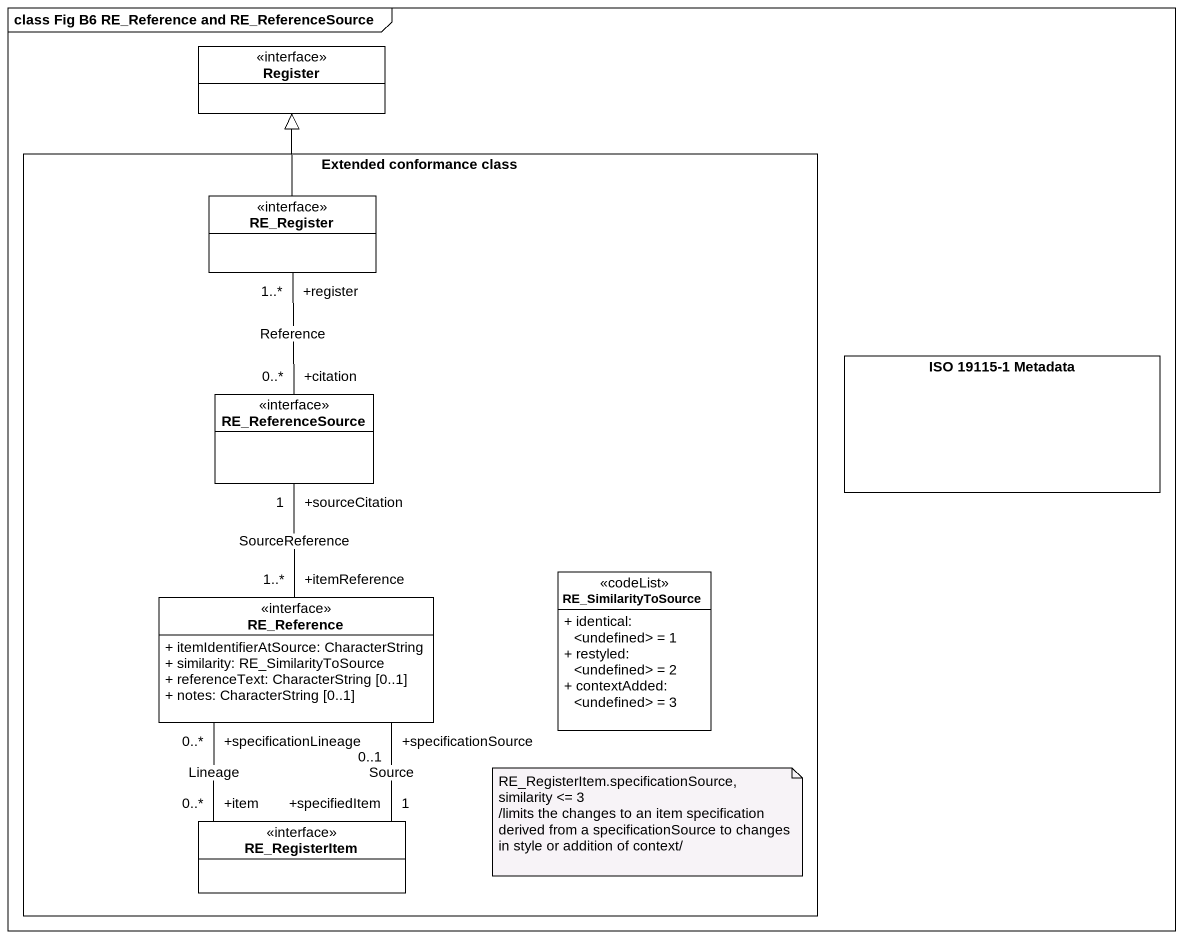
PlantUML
@startuml
mainframe class Fig B6 RE_Reference and RE_ReferenceSource
allowmixing
hide circle
hide empty members
skinparam classAttributeIconSize 0
class Register <<interface>> #FFFFFF
rectangle "Extended conformance class" as Extended_conformance_class {
  class RE_Register <<interface>> #FFFFFF
  class RE_ReferenceSource <<interface>> #FFFFFF
  class RE_SimilarityToSource <<codeList>> #FFFFFF {
    + identical: <undefined> = 1
    + restyled: <undefined> = 2
    + contextAdded: <undefined> = 3
  }
  class RE_Reference <<interface>> #FFFFFF {
    + itemIdentifierAtSource: CharacterString
    + similarity: RE_SimilarityToSource
    + referenceText: CharacterString [0..1]
    + notes: CharacterString [0..1]
  }
  class RE_RegisterItem <<interface>> #FFFFFF
}
rectangle "ISO 19115-1 Metadata" as ISO_19115_1_Metadata
RE_Register -up-|> Register
RE_Register "+register\n1..*" -- "+citation\n0..*" RE_ReferenceSource : Reference
RE_Reference "+itemReference\n1..*" -up- "+sourceCitation\n1" RE_ReferenceSource : SourceReference
RE_RegisterItem "+item\n0..*" -up- "+specificationLineage\n0..*" RE_Reference : Lineage
RE_RegisterItem "+specifiedItem\n1" -up- "+specificationSource\n0..1" RE_Reference : Source
note as N1
  RE_RegisterItem.specificationSource,similarity <= 3
  /limits the changes to an item specification derived from a specificationSource to changes in style or addition of context/
end note
@enduml
